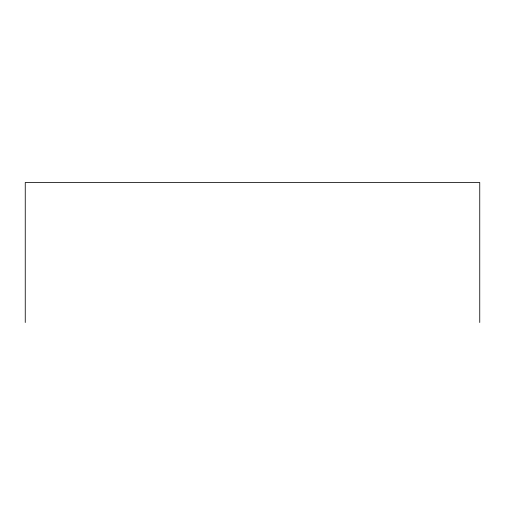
<?xml version="1.0" encoding="UTF-8"?>
<svg xmlns="http://www.w3.org/2000/svg" width="505" height="505" viewBox="0 0 505 505"><rect width="100%" height="100%" fill="white"/><g stroke="black" fill="none" stroke-linecap="round" stroke-linejoin="round"><path stroke-width="0.76" d="M479.75 322.506L479.75 182.494L25.25 182.494L25.25 322.506"/></g></svg>
